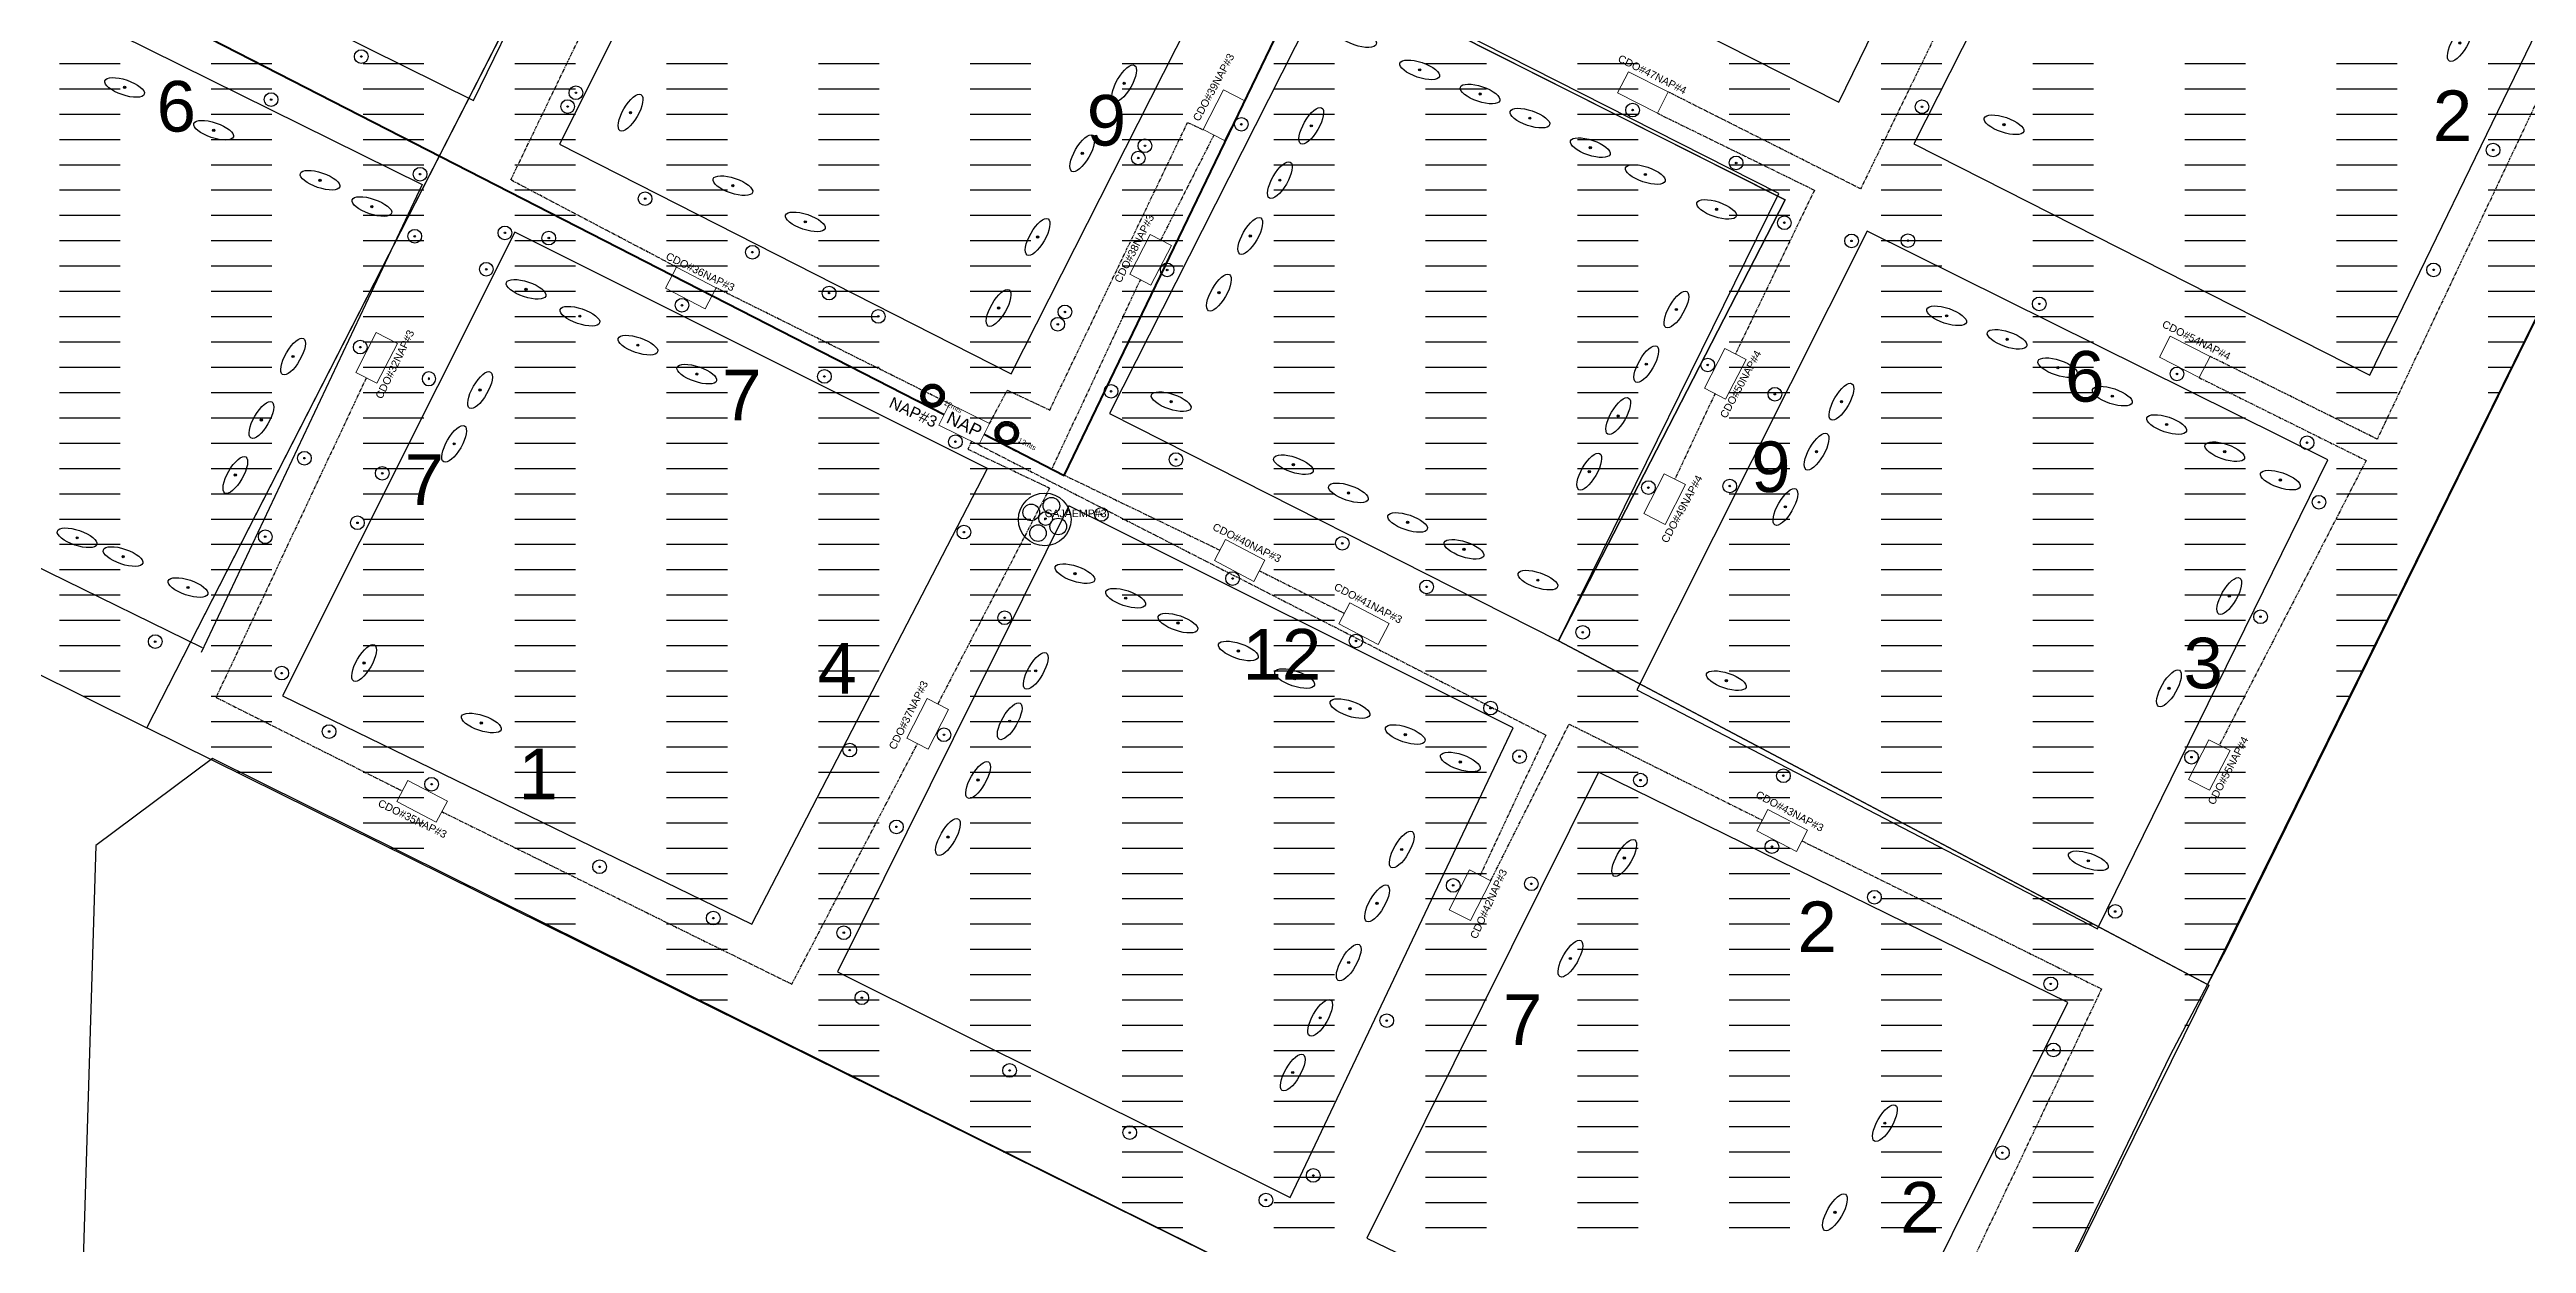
# Model space of a CAD drawing. Header units: metres. Extents: x 400841 to 403530, y 6344062 to 6346805.
# Drawn here: x 402178.1 to 402667.5, y 6344986.9 to 6345222.7 of the extents above; entities that cross this region are included whole.
import ezdxf
from ezdxf.enums import TextEntityAlignment as Align

# ---------------------------------------------------------------- set-up
doc = ezdxf.new("R2010")
doc.units = ezdxf.units.M
doc.header["$MEASUREMENT"] = 0
doc.linetypes.add('PHANTOM2', pattern=[1.25, 0.625, -0.125, 0.125, -0.125, 0.125, -0.125])
for name, color, linetype, lineweight in [('CDO', 10, 'Continuous', 20), ('Cluster', 62, 'Continuous', 30), ('Fibra_48_pelos_Diseño', 32, 'Continuous', 40), ('Fibra_CDO_a_CDO', 12, 'PHANTOM2', 30), ('Fibra_NAP_a_CDO', 52, 'PHANTOM2', 30), ('NAP', 102, 'Continuous', 20)]:
    doc.layers.add(name, color=color, linetype=linetype, lineweight=lineweight)
for name, color, linetype in [('CDO_name', 1, 'Continuous'), ('Empalmes_Instalados', 212, 'Continuous'), ('HP_por_cuadra', 4, 'Continuous'), ('Manzanas', 7, 'Continuous'), ('NAP_name', 102, 'Continuous'), ('Postes', 5, 'Continuous'), ('Propiedades_Servicio', 104, 'Continuous')]:
    doc.layers.add(name, color=color, linetype=linetype)
doc.layers.get('0').off()
doc.styles.get("Standard").update_dxf_attribs({"font": 'arial.ttf'})
pattern_1 = [(0, (0, 0), (0, 5), [12, -18])]

# ---------------------------------------------------------------- blocks, each defined once
blk = doc.blocks.new('Postes')
at = {"layer": 'Postes'}
for radius in [1.35, 0.15]:
    blk.add_circle((0, 0), radius, dxfattribs=at)
blk = doc.blocks.new('HP')
blk.add_point((0, 0))
at = {"layer": 'Propiedades_Servicio'}
blk.add_circle((0, 0), 0.219, dxfattribs=at)
blk.add_ellipse((0, 0), major_axis=(2.06, 3.57), ratio=0.36506, dxfattribs=at)
blk = doc.blocks.new('HP_contador')
at = {"layer": 'HP_por_cuadra'}
blk.add_attdef('8', (-3.87, -5.87), '', height=10, dxfattribs=at)
blk = doc.blocks.new('Empalmes')
at = {"layer": 'Empalmes_Instalados'}
for centre, radius in [((0, 0), 5.2), ((-3.01, -0.04), 1.64), ((0.04, 3.01), 1.64), ((3.01, 0.04), 1.64), ((-0.04, -3.01), 1.64)]:
    blk.add_circle(centre, radius, dxfattribs=at)
blk.add_point((0.01, 0), dxfattribs=at)
blk.add_point((0.01, 0), dxfattribs=at)
blk = doc.blocks.new('CDO')
at = {"layer": 'CDO'}
blk.add_lwpolyline([(-4.34, 2.51), (4.48, 2.35), (4.39, -2.37), (-4.43, -2.2)], close=True, dxfattribs=at)
at = {"layer": 'CDO', "color": 7, "flags": 2}
blk.add_attdef('CDO', (-3.67, -1.17), '', height=2.5, rotation=359.5887, dxfattribs=at)
blk = doc.blocks.new('NAP')
at = {"layer": 'NAP'}
blk.add_lwpolyline([(-4.46, -2.27), (4.36, -2.45), (4.46, 2.27), (-4.36, 2.45), (-4.46, -2.27)], dxfattribs=at)
at = {"layer": 'NAP', "color": 7}
blk.add_attdef('NAP', text='', height=2.5, rotation=359.0554, dxfattribs=at).set_placement((0.01, -1.26), align=Align.CENTER)
blk = doc.blocks.new('Ganancias')
for points in [[(0, -2.24), (-3.17, -2.3)], [(0, -1.58), (1.13, -1.51)], [(1.19, -1.91), (0, -1.88)], [(0, -2.24), (3.29, -2.28)]]:
    blk.add_lwpolyline(points)
for radius in [2.24, 1.88, 1.58]:
    blk.add_circle((0, 0), radius)
blk.add_attdef('10MTS', text='', height=1).set_placement((4.57, 0.44), align=Align.TOP_CENTER)
blk = doc.blocks.new('ACMAP_ANN_TEMPLATE_NAME_CAJA_DE_EMPALMES')
blk.add_attdef('NAME_CAJA_EMPALME', text='', height=1.5).set_placement((0, 0), align=Align.BOTTOM_LEFT)
blk = doc.blocks.new('ACMAP_ANN_TEMPLATE_NAME_CAJA_CDO')
at = {"layer": 'CDO_name'}
blk.add_attdef('NAME_CDO', text='', height=1.5, dxfattribs=at).set_placement((0, 0), align=Align.TOP_CENTER)
blk = doc.blocks.new('ACMAP_ANN_TEMPLATE_NAME_CAJA_NAP')
at = {"layer": 'NAP_name'}
blk.add_attdef('NAP', text='', height=1.5, dxfattribs=at).set_placement((0, 0), align=Align.TOP_CENTER)

msp = doc.modelspace()

# ---------------------------------------------------------------- hatches: boundary and pattern name
at = {"layer": 'Cluster', "transparency": 33554457}
h = msp.add_hatch(dxfattribs=at)
h.set_pattern_fill('ACAD_ISO03W100', color=5, style=2)
h.set_pattern_definition(pattern_1)
h.paths.add_polyline_path([(402768.82, 6345371.61), (402554.66, 6345479.15), (402498.02, 6345505.51), (402494.14, 6345497.11), (402550.77, 6345468.51), (402432.16, 6345237.89), (402518.93, 6345194.13), (402521.05, 6345193.03), (402476.28, 6345105.91), (402604.52, 6345038.07)])
h.paths.add_polyline_path([(402583.6, 6345316.21), (402581.52, 6345311.98), (402573.6, 6345315.88), (402575.69, 6345320.11)], flags=16)
h.paths.add_polyline_path([(402574.01, 6345316.19), (402581.59, 6345312.49), (402583.24, 6345315.86), (402575.66, 6345319.56)], flags=8)
h = msp.add_hatch(dxfattribs=at)
h.set_pattern_fill('ACAD_ISO03W100', color=4, style=2)
h.set_pattern_definition(pattern_1)
h.paths.add_polyline_path([(402314.93, 6345318.65), (402187.88, 6345383.28), (402187.87, 6345383.27), (402181.48, 6345386.53), (402013.66, 6345471.89), (401892.44, 6345240.31), (402197.31, 6345088.77)])
h.paths.add_polyline_path([(402053.04, 6345318.43), (402048.84, 6345320.56), (402052.82, 6345328.43), (402057.03, 6345326.3)], flags=16)
h.paths.add_polyline_path([(402052.74, 6345318.85), (402056.52, 6345326.38), (402053.17, 6345328.07), (402049.39, 6345320.53)], flags=8)
h = msp.add_hatch(dxfattribs=at)
h.set_pattern_fill('ACAD_ISO03W100', color=2, style=2)
h.set_pattern_definition(pattern_1)
h.paths.add_polyline_path([(402521.05, 6345193.03), (402432.15, 6345237.86), (402306.13, 6345301.44), (402197.31, 6345088.77), (402538.37, 6344919.94), (402547.95, 6344922.76), (402604.77, 6345037.9), (402476.28, 6345105.91)])
h.paths.add_polyline_path([(402363.82, 6345148.86), (402361.74, 6345144.63), (402353.82, 6345148.53), (402355.91, 6345152.76)], flags=16)
h.paths.add_polyline_path([(402354.24, 6345148.84), (402361.82, 6345145.14), (402363.46, 6345148.51), (402355.88, 6345152.21)], flags=8)

# ---------------------------------------------------------------- linework, layer by layer
at = {"layer": 'Cluster'}
msp.add_lwpolyline([(402604.5, 6345038.04), (402476.28, 6345105.91), (402521.05, 6345193.03), (402432.15, 6345237.86), (402550.77, 6345468.51), (402494.14, 6345497.11), (402498.02, 6345505.51), (402555.31, 6345478.84), (402556.01, 6345478.47), (402768.82, 6345371.61), (402604.5, 6345038.04)], dxfattribs=at)
for points in [[(402314.93, 6345318.65), (402013.31, 6345472.07), (401892.08, 6345240.49), (402197.31, 6345088.77)], [(402521.05, 6345193.03), (402476.28, 6345105.91), (402604.78, 6345037.93), (402547.95, 6344922.76), (402538.37, 6344919.94), (402197.31, 6345088.77), (402306.13, 6345301.44), (402518.93, 6345194.13)]]:
    msp.add_lwpolyline(points, close=True, dxfattribs=at)
at = {"layer": 'Fibra_48_pelos_Diseño'}
for points in [[(402362.78, 6345146.75), (402378.57, 6345138.58), (402487.29, 6345364)], [(402036.41, 6345253.48), (402029.84, 6345256.78), (402052.43, 6345301.24), (402054, 6345304.75), (402354.87, 6345150.65)]]:
    msp.add_lwpolyline(points, dxfattribs=at)
at = {"layer": 'Fibra_CDO_a_CDO'}
for points in [[(402301.97, 6345179.77), (402269.2, 6345196.99), (402287.79, 6345235.51), (402287.79, 6345235.51)], [(402556.93, 6345238.26), (402535.97, 6345195.23), (402497.95, 6345214.37)], [(402495.8, 6345210.17), (402526.83, 6345194.97), (402511.22, 6345162.62)], [(402670.76, 6345214.93), (402638.06, 6345145.78), (402605, 6345162.14)], [(402408.13, 6345205.85), (402397.65, 6345185.15)], [(402393.62, 6345177.3), (402376.1, 6345139.86), (402409.33, 6345123.86)], [(402240.66, 6345157.9), (402210.96, 6345094.76), (402247.75, 6345076.28)], [(402602.86, 6345157.94), (402635.86, 6345141.57), (402606.87, 6345085.33)], [(402507.19, 6345154.77), (402499.24, 6345137.87)], [(402417.15, 6345119.78), (402433.9, 6345111.39)], [(402462.85, 6345058.51), (402478.35, 6345089.49), (402516.54, 6345070.5)], [(402255.57, 6345072.19), (402324.75, 6345038.11), (402349.58, 6345085.61)], [(402524.36, 6345066.41), (402583.57, 6345037.17), (402555.52, 6344978.09)]]:
    msp.add_lwpolyline(points, dxfattribs=at)
at = {"layer": 'Fibra_NAP_a_CDO'}
for points in [[(402363.82, 6345148.86), (402367.33, 6345155.47), (402375.71, 6345151.53), (402402.96, 6345208.36), (402406.03, 6345206.92)], [(402355.91, 6345152.76), (402309.78, 6345175.68)], [(402360.26, 6345145.36), (402359.56, 6345143.79), (402375.69, 6345136.11), (402353.6, 6345093.47)], [(402361.74, 6345144.63), (402473.74, 6345087.32), (402460.75, 6345059.59)]]:
    msp.add_lwpolyline(points, dxfattribs=at)
at = {"layer": 'Manzanas'}
for p, q in [((402768.82, 6345371.61), (402608.22, 6345045.05)), ((402538.1, 6344920.05), (402210.23, 6345082.68))]:
    msp.add_line(p, q, dxfattribs=at)
for points in [[(402531.65, 6345212.37), (402576.05, 6345303.28), (402487.04, 6345348.06), (402441.55, 6345258.02), (402531.65, 6345212.37)], [(402172.17, 6345257.11), (402261.87, 6345212.69), (402305.29, 6345301.78), (402215.86, 6345346.23), (402172.17, 6345257.11)], [(402413.3, 6345247.9), (402323.67, 6345293.58), (402278.84, 6345204.07), (402368.06, 6345158.68), (402413.3, 6345247.9)], [(402591.74, 6345293.43), (402546.47, 6345204.14), (402636.56, 6345158.43), (402680.61, 6345249.1), (402591.74, 6345293.43)], [(402208.3, 6345104.55), (402117.08, 6345149.17), (402161.73, 6345240.62), (402251.72, 6345196.07), (402208.01, 6345103.6)], [(402519.79, 6345194.28), (402432.06, 6345238.82), (402387.55, 6345150.87), (402476.28, 6345105.91), (402519.79, 6345194.28)], [(402316.87, 6345049.93), (402363.39, 6345139.96), (402269.98, 6345186.68), (402224.12, 6345095.1), (402316.87, 6345049.93)], [(402491.76, 6345096.24), (402582.79, 6345049.03), (402628.26, 6345141.67), (402537.25, 6345186.87), (402491.76, 6345096.24)], [(402423.25, 6344995.95), (402467.3, 6345088.73), (402379.5, 6345132.58), (402333.79, 6345040.55), (402423.25, 6344995.95)], [(402210.23, 6345082.68), (402187.21, 6345065.51), (402178.31, 6344774.6)], [(402484.18, 6345080), (402438.36, 6344987.93), (402531.23, 6344943.07), (402576.94, 6345034.48), (402484.18, 6345080)], [(402608.22, 6345045.05), (402597.11, 6345024.09), (402556.06, 6344939.01)]]:
    msp.add_lwpolyline(points, dxfattribs=at)

# ---------------------------------------------------------------- block references
at = {"layer": 'CDO'}
for p, rotation in [((402492.89, 6345214.22), 334.0033842044514), ((402410.2, 6345209.72), 63.90027198787766), ((402395.69, 6345181.17), 63.90027198787766), ((402304.73, 6345175.58), 333.4595966738368), ((402242.73, 6345161.77), 63.98642247090678), ((402599.95, 6345161.99), 334.0033842044514), ((402509.26, 6345158.64), 63.90027198787766), ((402497.28, 6345133.89), 63.90027198787766), ((402413.19, 6345121.77), 333.4595966738368), ((402437.76, 6345109.29), 333.4595966738368), ((402351.64, 6345089.49), 63.98642247090678), ((402604.91, 6345081.35), 63.90027198787766), ((402251.61, 6345074.18), 333.4595966738368), ((402520.4, 6345068.4), 333.4595966738368), ((402458.8, 6345055.61), 63.98642247090678)]:
    msp.add_blockref('CDO', p, dxfattribs=dict(at, rotation=rotation))
at = {"layer": 'CDO_name'}
for p, rotation, values in [((402407.43, 6345215.65), 61.5811296937413, {'NAME_CDO': 'CDO#39NAP#3'}), ((402495.13, 6345218.51), 333.4596343633058, {'NAME_CDO': 'CDO#47NAP#4'}), ((402391.74, 6345183.79), 63.10527312073223, {'NAME_CDO': 'CDO#38NAP#3'}), ((402306.99, 6345179.52), 333.9708003092961, {'NAME_CDO': 'CDO#36NAP#3'}), ((402245.62, 6345160.89), 64.06922646433165, {'NAME_CDO': 'CDO#32NAP#3'}), ((402602.66, 6345166.02), 333.2419090828766, {'NAME_CDO': 'CDO#54NAP#4'}), ((402511.58, 6345156.98), 61.67345295064955, {'NAME_CDO': 'CDO#50NAP#4'}), ((402499.96, 6345132.33), 61.7367906679207, {'NAME_CDO': 'CDO#49NAP#4'}), ((402415.02, 6345125.99), 333.4596736867736, {'NAME_CDO': 'CDO#40NAP#3'}), ((402438.99, 6345114.04), 332.5199506001019, {'NAME_CDO': 'CDO#41NAP#3'}), ((402347.11, 6345091.59), 63.7087958027785, {'NAME_CDO': 'CDO#37NAP#3'}), ((402607.91, 6345080.64), 62.46261197064683, {'NAME_CDO': 'CDO#55NAP#4'}), ((402250.11, 6345071.47), 334.0119620314298, {'NAME_CDO': 'CDO#35NAP#3'}), ((402522.32, 6345072.94), 332.1282707174217, {'NAME_CDO': 'CDO#43NAP#3'}), ((402461.75, 6345054.27), 65.7228381843386, {'NAME_CDO': 'CDO#42NAP#3'})]:
    msp.add_blockref('ACMAP_ANN_TEMPLATE_NAME_CAJA_CDO', p, dxfattribs=dict(at, rotation=rotation)).add_auto_attribs(values)
at = {"layer": 'Cluster', "rotation": 334.9351310527323}
msp.add_blockref('NAP', (402358.82, 6345148.7), dxfattribs=at).add_auto_attribs({'NAP': 'NAP'})
at = {"layer": 'Empalmes_Instalados', "rotation": 63.14611566921733}
msp.add_blockref('Empalmes', (402374.72, 6345129.92), dxfattribs=at)
at = {"layer": 'Empalmes_Instalados'}
msp.add_blockref('ACMAP_ANN_TEMPLATE_NAME_CAJA_DE_EMPALMES', (402374.72, 6345129.92), dxfattribs=at).add_auto_attribs({'NAME_CAJA_EMPALME': 'CAJAEMP#3'})
at = {"layer": 'Fibra_48_pelos_Diseño'}
for p, rotation in [((402352.56, 6345154.36), 332.7488984769781), ((402367.21, 6345146.98), 332.6585177921318)]:
    msp.add_blockref('Ganancias', p, dxfattribs=dict(at, rotation=rotation)).add_auto_attribs({'10MTS': '12mts'})
at = {"layer": 'Manzanas'}
for p in [(402239.66, 6345221.37), (402221.85, 6345212.87), (402490.9, 6345210.8), (402511.36, 6345200.35), (402251.29, 6345198.13), (402295.76, 6345193.29), (402276.72, 6345185.51), (402545.31, 6345185), (402316.95, 6345182.72), (402332.11, 6345174.64), (402303.04, 6345172.23), (402341.84, 6345170.03), (402571.27, 6345172.5), (402331.18, 6345158.17), (402598.48, 6345158.66), (402357.08, 6345145.28), (402400.66, 6345141.76), (402624.2, 6345145.07), (402385.92, 6345130.91), (402433.53, 6345125.2), (402411.85, 6345118.25), (402450.19, 6345116.6), (402198.93, 6345105.78), (402436.23, 6345105.91), (402233.31, 6345088.02), (402253.56, 6345077.61), (402492.46, 6345078.41), (402520.7, 6345079.29), (402518.44, 6345065.27), (402286.76, 6345061.29), (402538.68, 6345055.28), (402309.22, 6345051.15), (402573.53, 6345038.16), (402338.58, 6345035.42), (402367.78, 6345021.06), (402391.53, 6345008.78), (402418.42, 6344995.45)]:
    msp.add_blockref('Postes', p, dxfattribs=at)
at = {"layer": 'Manzanas', "rotation": 180.0699772255586}
msp.add_blockref('Postes', (402462.82, 6345092.64), dxfattribs=at)
at = {"layer": 'NAP_name', "xscale": 1.5, "yscale": 1.5, "zscale": 1.5, "rotation": 335.1598970561502}
msp.add_blockref('ACMAP_ANN_TEMPLATE_NAME_CAJA_NAP', (402349.22, 6345152.13), dxfattribs=at).add_auto_attribs({'NAP': 'NAP#3'})
at = {"layer": 'Postes'}
for p in [(402282.07, 6345214.21), (402280.44, 6345211.49), (402548.09, 6345211.44), (402413.58, 6345207.98), (402393.22, 6345201.32), (402394.53, 6345203.74), (402660.96, 6345202.9), (402250.22, 6345185.86), (402268.04, 6345186.54), (402520.89, 6345188.54), (402534.16, 6345184.95), (402264.37, 6345179.34), (402398.92, 6345179.21), (402649.19, 6345179.23), (402378.71, 6345170.91), (402377.31, 6345168.48), (402239.46, 6345163.96), (402505.75, 6345160.43), (402387.84, 6345155.23), (402519.01, 6345154.66), (402228.43, 6345142.02), (402243.81, 6345139.03), (402494.02, 6345136.21), (402510.1, 6345136.52), (402626.54, 6345133.32), (402220.67, 6345126.5), (402238.91, 6345129.25), (402358.75, 6345127.41), (402374.88, 6345130.09), (402366.8, 6345110.49), (402481.05, 6345107.62), (402614.99, 6345110.7), (402223.94, 6345099.55), (402354.81, 6345087.38), (402336.19, 6345084.35), (402468.55, 6345083.08), (402601.35, 6345082.95), (402345.42, 6345069.19), (402455.44, 6345057.62), (402470.89, 6345057.93), (402586.27, 6345052.47), (402335.02, 6345048.27), (402442.32, 6345030.9), (402574.07, 6345025.11), (402563.99, 6345004.8), (402427.79, 6345000.31)]:
    msp.add_blockref('Postes', p, dxfattribs=at)
at = {"layer": 'Postes', "xscale": -1, "rotation": 305.8312380208725}
msp.add_blockref('Postes', (402253.02, 6345157.72), dxfattribs=at)
at = {"layer": 'Propiedades_Servicio', "rotation": 281.2153719011788}
for p in [(402436.35, 6345225.11), (402448.83, 6345218.74), (402192.88, 6345215.27), (402460.77, 6345213.97), (402210.49, 6345206.81), (402470.6, 6345209.2), (402564.28, 6345207.89), (402482.54, 6345203.37), (402231.52, 6345196.93), (402493.42, 6345198.06), (402313.09, 6345195.86), (402241.75, 6345191.73), (402327.4, 6345188.71), (402507.49, 6345191.17), (402272.23, 6345175.38), (402282.86, 6345170.07), (402552.95, 6345170.15), (402294.32, 6345164.35), (402564.92, 6345165.51), (402305.97, 6345158.63), (402574.93, 6345159.9), (402399.71, 6345153.19), (402585.69, 6345154.28), (402596.44, 6345148.67), (402607.92, 6345143.3), (402423.87, 6345140.73), (402434.75, 6345135.16), (402618.91, 6345137.69), (402446.43, 6345129.33), (402183.51, 6345126.29), (402457.58, 6345124.02), (402192.6, 6345122.58), (402380.69, 6345119.21), (402205.41, 6345116.47), (402390.72, 6345114.36), (402472.18, 6345117.93), (402401.04, 6345109.44), (402412.99, 6345103.94), (402424.12, 6345098.48), (402509.43, 6345098.07), (402263.38, 6345089.7), (402435.04, 6345092.55), (402445.97, 6345087.42), (402456.84, 6345081.99), (402580.96, 6345062.48)]:
    msp.add_blockref('HP', p, dxfattribs=at)
at = {"layer": 'Propiedades_Servicio'}
for p in [(402654.37, 6345224.04), (402390.42, 6345216.06), (402292.87, 6345210.28), (402427.39, 6345207.68), (402382.14, 6345202.24), (402421.19, 6345196.94), (402373.32, 6345185.72), (402415.34, 6345185.91), (402409.15, 6345174.71), (402365.61, 6345171.69), (402499.55, 6345171.39), (402226.18, 6345162.11), (402493.6, 6345160.59), (402263.13, 6345155.47), (402532.18, 6345153.17), (402219.92, 6345149.58), (402488.05, 6345150.34), (402258.01, 6345144.85), (402527.25, 6345143.32), (402214.77, 6345138.71), (402482.33, 6345139.37), (402521.09, 6345132.4), (402608.81, 6345114.77), (402240.22, 6345101.57), (402372.95, 6345100.01), (402596.9, 6345096.55), (402367.8, 6345090.06), (402361.55, 6345078.46), (402355.6, 6345067.16), (402445.27, 6345064.71), (402489.25, 6345063.03), (402440.4, 6345054.08), (402434.79, 6345042.39), (402478.61, 6345043.17), (402429.15, 6345031.46), (402423.73, 6345020.66), (402540.75, 6345010.65), (402530.88, 6344993.03)]:
    msp.add_blockref('HP', p, dxfattribs=at)
for p, values in [((402203.09, 6345212.42), {'8': '6'}), ((402386.9, 6345209.65), {'8': '9'}), ((402652.92, 6345210.54), {'8': '2'}), ((402580.24, 6345159.06), {'8': '6'}), ((402314.84, 6345155.37), {'8': '7'}), ((402252.09, 6345138.66), {'8': '7'}), ((402518.21, 6345141.19), {'8': '9'}), ((402417.7, 6345104.16), {'8': '12'}), ((402333.7, 6345101.36), {'8': '4'}), ((402603.64, 6345102.42), {'8': '3'}), ((402274.6, 6345080.5), {'8': '1'}), ((402527.35, 6345050.31), {'8': '2'}), ((402469.15, 6345031.95), {'8': '7'}), ((402547.66, 6344994.9), {'8': '2'})]:
    msp.add_blockref('HP_contador', p, dxfattribs=at).add_auto_attribs(values)

doc.saveas('drawing.dxf')
